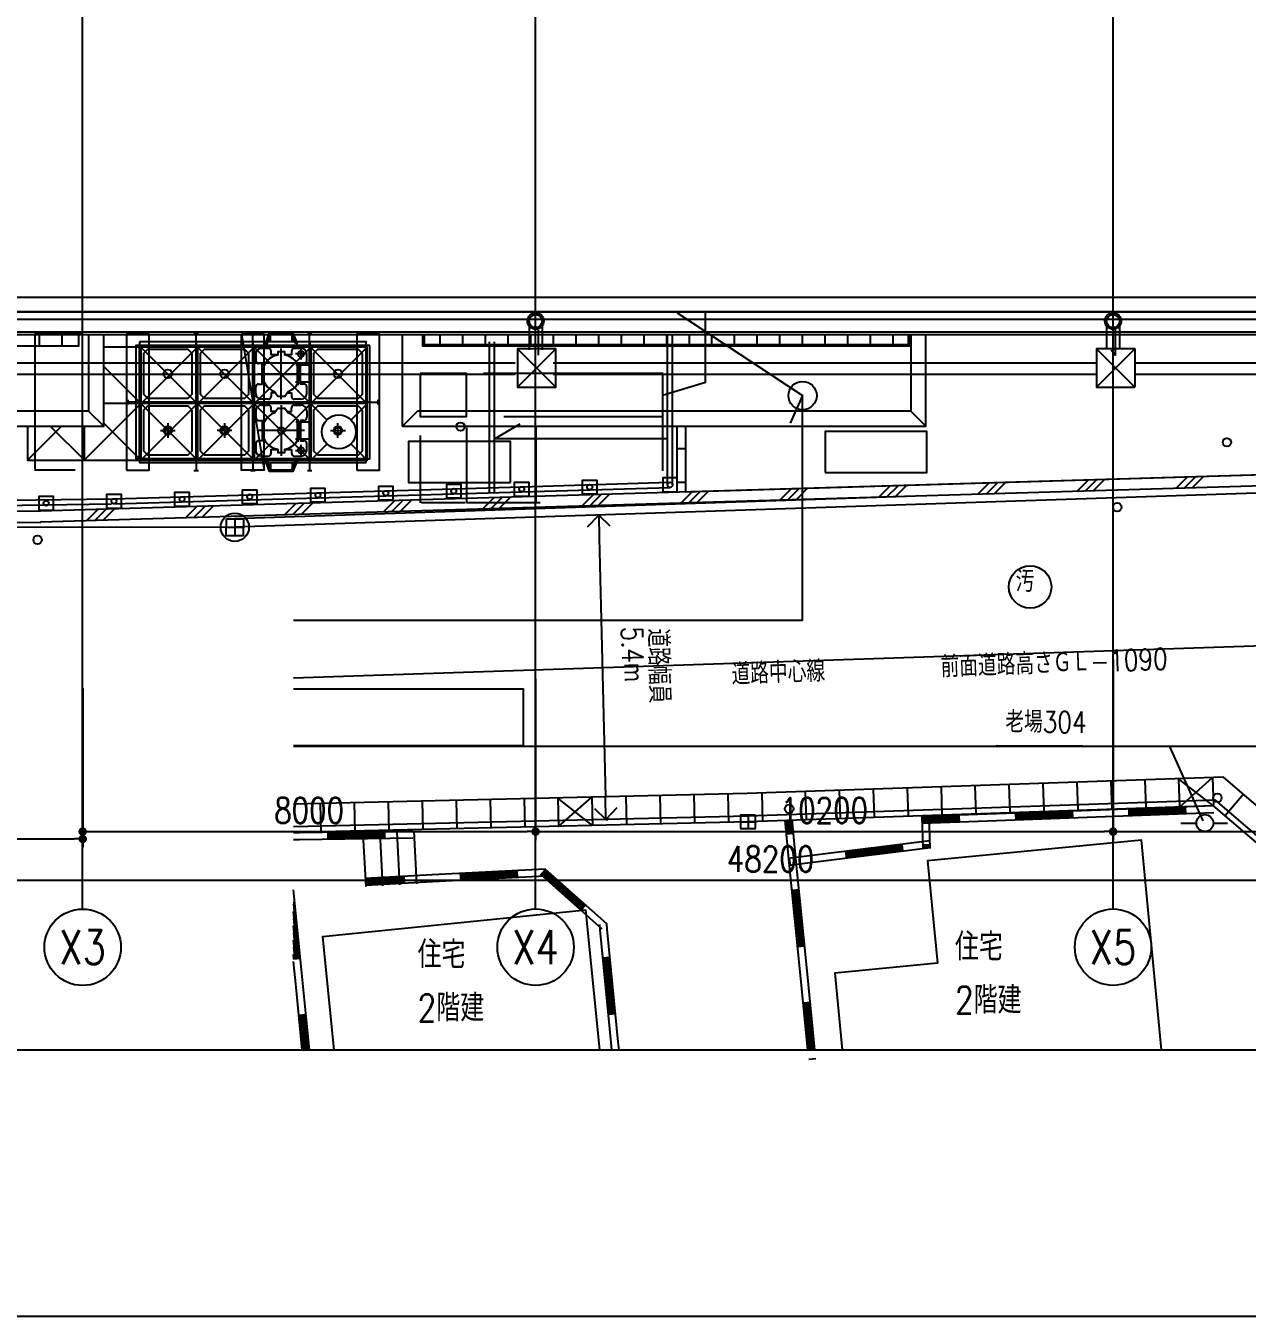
# Model space of a CAD drawing. Header units: millimetres. Extents: x 0 to 126150, y 0 to 89100.
# Drawn here: x 42669 to 64242, y 0 to 22795 of the extents above; entities that cross this region are included whole.
import ezdxf
from ezdxf.enums import TextEntityAlignment as Align

# ---------------------------------------------------------------- set-up
doc = ezdxf.new("R2010")
doc.units = ezdxf.units.MM
doc.header["$LTSCALE"] = 0.2
doc.linetypes.add('CENTER', pattern=[50.8, 31.75, -6.35, 6.35, -6.35])
doc.layers.get('Defpoints').update_dxf_attribs({"color": 5})
doc.layers.add('A_寸法', color=7, linetype='Continuous')
doc.layers.add('A_建築', color=8, linetype='Continuous')
doc.layers.add('A_通芯', color=8, linetype='CENTER', plot=False)
doc.styles.add('Dim', font='simplex.shx', dxfattribs={"width": 0.8, "bigfont": 'extfont2.shx'})
doc.styles.get("Standard").update_dxf_attribs({"font": 'simplex.shx', "width": 0.8, "bigfont": 'extfont2.shx'})
doc.dimstyles.new('1-150', dxfattribs={"dimscale": 150, "dimtxt": 3, "dimasz": 1, "dimexe": 1, "dimexo": 1, "dimgap": 1, "dimtad": 1, "dimdec": 1, "dimrnd": 0.5, "dimdsep": 46, "dimtxsty": 'Dim', "dimblk": 'DOT', "dimcen": 2.5, "dimclrd": 256, "dimclre": 256, "dimclrt": 256, "dimadec": 0, "dimazin": 0, "dimtfac": 1, "dimtdec": 1, "dimtix": 1, "dimtmove": 2, "dimatfit": 3, "dimldrblk": 'OPEN30', "dimfxl": 1, "dimlwd": -1, "dimlwe": -1, "dimarcsym": 1})

# ---------------------------------------------------------------- blocks, each defined once
blk = doc.blocks.new('_Dot')
at = {"color": 0, "linetype": 'ByBlock', "lineweight": -2}
blk.add_line((-0.5, 0), (-1, 0), dxfattribs=at)
at = {"color": 0, "linetype": 'ByBlock', "const_width": 0.5}
blk.add_lwpolyline([(-0.25, 0, 1), (0.25, 0, 1)], format="xyb", close=True, dxfattribs=at)
blk = doc.blocks.new('*D3')
at = {"layer": 'A_寸法', "transparency": 16777216}
for p, q in [((36574, 11084), (36574, 8280)), ((43674, 10953), (43674, 8280)), ((36724, 8430), (43524, 8430))]:
    blk.add_line(p, q, dxfattribs=at)
at = {"layer": 'Defpoints', "color": 0, "transparency": 16777216}
for p in [(36574, 11234), (43674, 11103), (43674, 8430)]:
    blk.add_point(p, dxfattribs=at)
at = {"layer": 'A_寸法', "transparency": 16777216, "xscale": 150, "yscale": 150, "zscale": 150, "rotation": 180}
blk.add_blockref('_Dot', (36574, 8430), dxfattribs=at)
at = {"layer": 'A_寸法', "transparency": 16777216, "xscale": 150, "yscale": 150, "zscale": 150}
blk.add_blockref('_Dot', (43674, 8430), dxfattribs=at)
at = {"layer": 'A_寸法', "transparency": 16777216, "insert": (40124, 8805), "char_height": 450, "attachment_point": 5, "style": 'Dim'}
blk.add_mtext('7100', dxfattribs=at)
blk = doc.blocks.new('_Open30')
at = {"color": 0, "linetype": 'ByBlock', "lineweight": -2}
for p, q in [((-1, 0.27), (0, 0)), ((0, 0), (-1, -0.27)), ((0, 0), (-1, 0))]:
    blk.add_line(p, q, dxfattribs=at)
blk = doc.blocks.new('*D4')
at = {"layer": 'A_寸法', "transparency": 16777216}
for p, q in [((51674, 11262), (51674, 8410)), ((43674, 11086), (43674, 8410)), ((43824, 8560), (51524, 8560))]:
    blk.add_line(p, q, dxfattribs=at)
at = {"layer": 'Defpoints', "color": 0, "transparency": 16777216}
for p in [(51674, 11412), (43674, 11236), (51674, 8560)]:
    blk.add_point(p, dxfattribs=at)
at = {"layer": 'A_寸法', "transparency": 16777216, "xscale": 150, "yscale": 150, "zscale": 150, "rotation": 180}
blk.add_blockref('_Dot', (43674, 8560), dxfattribs=at)
at = {"layer": 'A_寸法', "transparency": 16777216, "xscale": 150, "yscale": 150, "zscale": 150}
blk.add_blockref('_Dot', (51674, 8560), dxfattribs=at)
at = {"layer": 'A_寸法', "transparency": 16777216, "insert": (47674, 8935), "char_height": 450, "attachment_point": 5, "style": 'Dim'}
blk.add_mtext('8000', dxfattribs=at)
blk = doc.blocks.new('*D5')
at = {"layer": 'A_寸法', "transparency": 16777216}
for p, q in [((61874, 11602), (61874, 8410)), ((51674, 11262), (51674, 8410)), ((51824, 8560), (61724, 8560))]:
    blk.add_line(p, q, dxfattribs=at)
at = {"layer": 'Defpoints', "color": 0, "transparency": 16777216}
for p in [(61874, 11752), (51674, 11412), (61874, 8560)]:
    blk.add_point(p, dxfattribs=at)
at = {"layer": 'A_寸法', "transparency": 16777216, "xscale": 150, "yscale": 150, "zscale": 150, "rotation": 180}
blk.add_blockref('_Dot', (51674, 8560), dxfattribs=at)
at = {"layer": 'A_寸法', "transparency": 16777216, "xscale": 150, "yscale": 150, "zscale": 150}
blk.add_blockref('_Dot', (61874, 8560), dxfattribs=at)
at = {"layer": 'A_寸法', "transparency": 16777216, "insert": (56774, 8935), "char_height": 450, "attachment_point": 5, "style": 'Dim'}
blk.add_mtext('10200', dxfattribs=at)
blk = doc.blocks.new('*D6')
at = {"layer": 'A_寸法', "transparency": 16777216}
for p, q in [((69574, 11859), (69574, 8410)), ((61874, 11602), (61874, 8410)), ((62024, 8560), (69424, 8560))]:
    blk.add_line(p, q, dxfattribs=at)
at = {"layer": 'Defpoints', "color": 0, "transparency": 16777216}
for p in [(69574, 12009), (61874, 11752), (69574, 8560)]:
    blk.add_point(p, dxfattribs=at)
at = {"layer": 'A_寸法', "transparency": 16777216, "xscale": 150, "yscale": 150, "zscale": 150, "rotation": 180}
blk.add_blockref('_Dot', (61874, 8560), dxfattribs=at)
at = {"layer": 'A_寸法', "transparency": 16777216, "xscale": 150, "yscale": 150, "zscale": 150}
blk.add_blockref('_Dot', (69574, 8560), dxfattribs=at)
at = {"layer": 'A_寸法', "transparency": 16777216, "insert": (65724, 8935), "char_height": 450, "attachment_point": 5, "style": 'Dim'}
blk.add_mtext('7700', dxfattribs=at)
blk = doc.blocks.new('*D10')
at = {"layer": 'A_寸法', "transparency": 16777216}
for p, q in [((79924, 12203), (79924, 7551)), ((31724, 11517), (31724, 7551)), ((31874, 7701), (79774, 7701))]:
    blk.add_line(p, q, dxfattribs=at)
at = {"layer": 'Defpoints', "color": 0, "transparency": 16777216}
for p in [(79924, 12353), (31724, 11667), (79924, 7701)]:
    blk.add_point(p, dxfattribs=at)
at = {"layer": 'A_寸法', "transparency": 16777216, "xscale": 150, "yscale": 150, "zscale": 150, "rotation": 180}
blk.add_blockref('_Dot', (31724, 7701), dxfattribs=at)
at = {"layer": 'A_寸法', "transparency": 16777216, "xscale": 150, "yscale": 150, "zscale": 150}
blk.add_blockref('_Dot', (79924, 7701), dxfattribs=at)
at = {"layer": 'A_寸法', "transparency": 16777216, "insert": (55824, 8076), "char_height": 450, "attachment_point": 5, "style": 'Dim'}
blk.add_mtext('48200', dxfattribs=at)

msp = doc.modelspace()

# ---------------------------------------------------------------- linework, layer by layer
at = {"layer": 'A_寸法'}
for centre in [(43673.55, 6517.8), (51673.55, 6518.7), (61873.55, 6518.7)]:
    msp.add_circle(centre, 675, dxfattribs=at)
at = {"layer": 'A_建築', "lineweight": -3}
for points in [[(77785.61, 86440.02), (87681.39, 12611.86), (47398.24, 11269.88)], [(79993.55, 44814.81), (79993.55, 17334.81), (31843.54, 17334.81)], [(79743.54, 44564.81), (79743.54, 17384.81), (31903.54, 17384.81), (31903.54, 22356.25), (35858.54, 22356.25), (35858.54, 17334.81)], [(15066.26, 17744.81), (91205.73, 17744.81)], [(31903.54, 17614.81), (79743.54, 17614.81)], [(51558.54, 17579.81), (51558.54, 17073.49)], [(51788.53, 17579.81), (51788.53, 17073.49)], [(53914.62, 16272.97), (54676.12, 16501.37), (54676.12, 17753.37)], [(54173.53, 17724.81), (56388.98, 16261.86)], [(54323.54, 15721.81), (54323.54, 14562.06), (82253.87, 15399.53), (84143.23, 17555.71)], [(61758.53, 17579.81), (61758.53, 17103.49)], [(61988.54, 17579.81), (61988.54, 17103.49)], [(43598.54, 17334.81), (43598.54, 17134.81), (35583.54, 17134.81), (35583.54, 17334.81)], [(43644.83, 17349.77), (42820.52, 17349.77)], [(42830.52, 17324.77), (42830.52, 14968.77)], [(42913.54, 17159.81), (42913.54, 17334.81)], [(43313.54, 17159.81), (43313.54, 17334.81)], [(43778.54, 17334.81), (43778.54, 15989.82), (44046.54, 15721.81), (44046.54, 17334.81)], [(45718.39, 17354.73), (45638.4, 17354.73)], [(45678.4, 17209.72), (45678.4, 17354.73)], [(46880.43, 14943.74), (46880.43, 17349.74), (46480.43, 17349.74), (46880.43, 14943.74), (46480.43, 14943.74), (46480.43, 17349.74)], [(46720.4, 17354.73), (46640.39, 17354.73)], [(46680.4, 17209.72), (46680.4, 17354.73)], [(46988.9, 17209.72), (46988.9, 17332.74)], [(47373.9, 17209.72), (47373.9, 17332.74)], [(47722.4, 17354.73), (47642.4, 17354.73)], [(47682.4, 17209.72), (47682.4, 17354.73)], [(49320.54, 15721.81), (49320.54, 17334.81)], [(58278.55, 17334.81), (58278.55, 17134.81), (49683.54, 17134.81), (49683.54, 17334.81)], [(58253.54, 17334.81), (58253.54, 17159.81), (49708.54, 17159.81), (49708.54, 17334.81)], [(49983.54, 17334.81), (49983.54, 17159.81)], [(50383.54, 17334.81), (50383.54, 17159.81)], [(50783.54, 17334.81), (50783.54, 17159.81)], [(51183.54, 17334.81), (51183.54, 17159.81)], [(51583.54, 17334.81), (51583.54, 17159.81)], [(51717.53, 17425.81), (51717.53, 16977.86)], [(51983.54, 17334.81), (51983.54, 17159.81)], [(52383.54, 17334.81), (52383.54, 17159.81)], [(52783.54, 17334.81), (52783.54, 17159.81)], [(53183.54, 17334.81), (53183.54, 17159.81)], [(53583.54, 17334.81), (53583.54, 17159.81)], [(53983.54, 17334.81), (53983.54, 17159.81)], [(54003.54, 14687.05), (54003.54, 17334.81)], [(54093.53, 14687.05), (54093.53, 17334.81)], [(54383.54, 17334.81), (54383.54, 17159.81)], [(54783.54, 17334.81), (54783.54, 17159.81)], [(55183.55, 17334.81), (55183.55, 17159.81)], [(55583.54, 17334.81), (55583.54, 17159.81)], [(55983.54, 17334.81), (55983.54, 17159.81)], [(56383.54, 17334.81), (56383.54, 17159.81)], [(56783.54, 17334.81), (56783.54, 17159.81)], [(57183.54, 17334.81), (57183.54, 17159.81)], [(57583.54, 17334.81), (57583.54, 17159.81)], [(57983.54, 17334.81), (57983.54, 17159.81)], [(58298.55, 17334.81), (58298.55, 15989.82), (58566.55, 15721.81), (58566.55, 17334.81)], [(61840.54, 17072.86), (61917.54, 16977.86), (61917.54, 17425.81)], [(43301.87, 15721.81), (42701.16, 15121.11), (48701.16, 15121.11), (48701.16, 17121.11), (44046.54, 17121.11)], [(45701.16, 17121.11), (43701.16, 15121.11)], [(45702.19, 17121.11), (45702.19, 15121.11), (44046.54, 16776.75)], [(46701.16, 17121.11), (44701.16, 15121.11)], [(46702.19, 17121.11), (46702.19, 15121.11), (44702.19, 17121.11), (44702.19, 15121.11)], [(45701.16, 15121.11), (47701.16, 17121.11), (47701.16, 15121.11)], [(47700.13, 15121.11), (45701.16, 17120.08)], [(48701.16, 17121.11), (46701.16, 15121.11)], [(47987.48, 15833.75), (46701.16, 17120.08)], [(46951.4, 17097.73), (46831.39, 17097.73)], [(47181.39, 16198.13), (47181.39, 17097.32)], [(47531.4, 16897.73), (47531.4, 17097.73), (47411.4, 17097.73)], [(48701.16, 16119.04), (47700.13, 17120.08)], [(50856.97, 14562.19), (50856.97, 17209.95)], [(50946.97, 14562.19), (50946.97, 17209.95)], [(46731.39, 16997.73), (46731.39, 16877.73)], [(47118.89, 16984.72), (47001.39, 16984.72), (47001.39, 17047.73)], [(47243.9, 16979.39), (47243.9, 17034.72), (47118.89, 17034.72), (47118.89, 16979.39)], [(47361.4, 17047.73), (47361.4, 16984.72), (47243.9, 16984.72)], [(47631.4, 16877.73), (47631.4, 16997.73), (47431.4, 16997.73)], [(52030.93, 17087.49), (51355.93, 16412.49), (52030.93, 16412.49), (52030.93, 17087.49), (51355.93, 17087.49), (52030.93, 16412.49)], [(51355.93, 17087.49), (51355.93, 16412.49)], [(61580.29, 16412.49), (62255.3, 17087.49), (62255.3, 16412.49)], [(62255.3, 17087.49), (61580.29, 17087.49)], [(51310.47, 16835.99), (36988.39, 16835.99)], [(46768.74, 16647.72), (47594.05, 16647.72)], [(46781.4, 16467.73), (46844.39, 16467.73), (46844.39, 16827.73), (46781.4, 16827.73)], [(47681.39, 16797.72), (47436.58, 16797.72)], [(47465.39, 16497.73), (47465.39, 16797.72)], [(47481.39, 16449.78), (47481.39, 16845.04)], [(47497.4, 16497.73), (47497.4, 16797.72)], [(47581.39, 16467.73), (47518.4, 16467.73), (47518.4, 16827.73), (47581.39, 16827.73)], [(53924.62, 16652.97), (50753.33, 16652.97)], [(61580.29, 16835.99), (51985.47, 16835.99)], [(53914.62, 16652.97), (53914.62, 14934.27)], [(69283.29, 16835.99), (62255.3, 16835.99)], [(51310.47, 16635.99), (36988.39, 16635.99)], [(46731.39, 16297.72), (46731.39, 16417.73)], [(47681.39, 16497.73), (47432.82, 16497.73)], [(47631.4, 16297.72), (47631.4, 16417.73)], [(61580.29, 16635.99), (51985.47, 16635.99)], [(69283.29, 16635.99), (62255.3, 16635.99)], [(44470.4, 16186.73), (44470.4, 16106.72)], [(46951.4, 16197.72), (46831.39, 16197.72)], [(47076.05, 16310.73), (47001.39, 16310.73), (47001.39, 16247.72)], [(47060.4, 16332.66), (47118.89, 16250.66), (47243.9, 16250.66), (47302.4, 16332.66)], [(47286.75, 16310.73), (47361.4, 16310.73), (47361.4, 16247.72)], [(47398.24, 12293.86), (56388.98, 12293.86), (56388.98, 16261.86), (56171.97, 15773.86)], [(47531.4, 16197.72), (47411.4, 16197.72)], [(48890.4, 16106.72), (48890.4, 16186.73)], [(43778.54, 15989.82), (35288.54, 15989.82), (35020.54, 15721.81), (44046.54, 15721.81)], [(48701.16, 16121.11), (44046.54, 16121.11)], [(44615.4, 16146.73), (44470.4, 16146.73)], [(46731.39, 15995.73), (46731.39, 15875.72)], [(46831.39, 16095.73), (46951.4, 16095.73)], [(47076.05, 15982.73), (47001.39, 15982.73), (47001.39, 16045.73)], [(47060.4, 15960.79), (47118.89, 16042.79), (47243.9, 16042.79), (47302.4, 15960.79)], [(47181.39, 16095.32), (47181.39, 15196.13)], [(47286.75, 15982.73), (47361.4, 15982.73), (47361.4, 16045.73)], [(47411.4, 16095.73), (47531.4, 16095.73)], [(47631.4, 15995.73), (47631.4, 15875.72)], [(48701.16, 16120.08), (48413.8, 15832.72)], [(48745.39, 16146.73), (48890.4, 16146.73)], [(58298.55, 15989.82), (49588.54, 15989.82), (49320.54, 15721.81), (58566.55, 15721.81)], [(44046.54, 15777.78), (44703.22, 15121.11)], [(45177.39, 15775.72), (45177.39, 15515.72)], [(46179.4, 15775.72), (46179.4, 15515.72)], [(46781.4, 15825.72), (46844.39, 15825.72), (46844.39, 15465.72), (46781.4, 15465.72)], [(47681.39, 15795.73), (47436.58, 15795.73)], [(47465.39, 15495.73), (47465.39, 15795.73)], [(47481.39, 15447.78), (47481.39, 15843.04)], [(47497.4, 15495.73), (47497.4, 15795.73)], [(47581.39, 15825.72), (47518.4, 15825.72), (47518.4, 15465.72), (47581.39, 15465.72)], [(48183.4, 15515.72), (48183.4, 15775.72)], [(54003.54, 15501.44), (50946.97, 15501.44), (51400.6, 15763.33)], [(51114.32, 15892.97), (53924.62, 15892.97)], [(42702.19, 15721.81), (42702.19, 15121.11)], [(43102.51, 15721.81), (43703.22, 15121.11)], [(43702.19, 15721.81), (43702.19, 15121.11)], [(45047.4, 15645.73), (45307.4, 15645.73)], [(46309.4, 15645.73), (46049.4, 15645.73)], [(47594.05, 15645.73), (46768.74, 15645.73)], [(48053.4, 15645.73), (48313.39, 15645.73)], [(49633.32, 15558.27), (49633.32, 14366.77)], [(50453.32, 15548.47), (50453.32, 14366.77)], [(50453.35, 15692.92), (50453.35, 14794.19)], [(51680.02, 15696.77), (51680.02, 14366.77)], [(54173.53, 14812.06), (53923.53, 14812.06), (53923.53, 14562.06), (54173.53, 14562.06), (54173.53, 15721.81)], [(42923.95, 14228.43), (80968.23, 15356.69), (82253.87, 15399.53), (82323.84, 15251.77), (80972.67, 15206.76)], [(46731.39, 15415.72), (46731.39, 15295.73)], [(47001.39, 15245.73), (47001.39, 15308.73), (47118.89, 15308.73)], [(47118.89, 15314.06), (47118.89, 15258.73), (47243.9, 15258.73), (47243.9, 15314.06)], [(47243.9, 15308.73), (47361.4, 15308.73), (47361.4, 15245.73)], [(47411.4, 15195.73), (47531.4, 15195.73), (47531.4, 15395.73)], [(47431.4, 15295.73), (47631.4, 15295.73), (47631.4, 15415.72)], [(47681.39, 15495.73), (47432.82, 15495.73)], [(47989.55, 15408.46), (47702.19, 15121.11)], [(48700.13, 15121.11), (48411.75, 15409.49)], [(54323.54, 15324.81), (54173.53, 15324.81)], [(42702.18, 15122.14), (42703.22, 15121.11)], [(42702.19, 15122.14), (42703.22, 15121.11)], [(80974.15, 15156.78), (42929.87, 14028.51)], [(45678.4, 15083.73), (45678.4, 14938.73)], [(82623.24, 15144.85), (46361.17, 13936.82)], [(46680.4, 15083.73), (46680.4, 14938.73)], [(46831.39, 15195.73), (46951.4, 15195.73)], [(46988.9, 15083.73), (46988.9, 14960.71)], [(47373.9, 15083.73), (47373.9, 14960.71)], [(47682.4, 15083.73), (47682.4, 14938.73)], [(43542.62, 14943.77), (42820.52, 14943.77)], [(45638.4, 14938.73), (45718.39, 14938.73)], [(46640.39, 14938.73), (46720.4, 14938.73)], [(47642.4, 14938.73), (47722.4, 14938.73)], [(62981.32, 14623.17), (63187.52, 14829.37)], [(63127.02, 14627.47), (63333.22, 14833.67)], [(63272.83, 14631.77), (63479.03, 14838.07)], [(44226.5, 14350.77), (47828.54, 14457.59), (51428.54, 14563.13), (54048.54, 14642.05)], [(47825.9, 14547.55), (51425.9, 14653.1)], [(51425.83, 14653.09), (54045.82, 14732.01)], [(54323.54, 14724.81), (54173.53, 14724.81)], [(55985.62, 14415.67), (56191.82, 14621.87)], [(56131.32, 14420.07), (56337.52, 14626.27)], [(56277.12, 14424.37), (56483.32, 14630.57)], [(57734.53, 14467.57), (57940.72, 14673.77)], [(57880.22, 14471.87), (58086.52, 14678.07)], [(58026.02, 14476.17), (58232.22, 14682.47)], [(59483.42, 14519.47), (59689.62, 14725.67)], [(59629.22, 14523.77), (59835.42, 14729.97)], [(59774.93, 14528.07), (59981.12, 14734.27)], [(61232.43, 14571.27), (61438.62, 14777.47)], [(61378.12, 14575.67), (61584.32, 14781.87)], [(61523.83, 14579.97), (61730.02, 14786.17)], [(40627.16, 14389.24), (44180.19, 14440.76)], [(44223.83, 14440.73), (47825.87, 14547.55)], [(58219.13, 14481.94), (46356.17, 14086.74)], [(47241.03, 14156.37), (47447.22, 14362.57)], [(47386.72, 14160.67), (47592.92, 14366.87)], [(47532.53, 14164.97), (47738.73, 14371.17)], [(48989.92, 14208.27), (49196.12, 14414.47)], [(49135.63, 14212.57), (49341.82, 14418.77)], [(49281.43, 14216.87), (49487.63, 14423.07)], [(49658.32, 14376.77), (50428.32, 14376.77)], [(50453.32, 14376.77), (51755.33, 14376.77)], [(50738.82, 14260.07), (50945.02, 14466.27)], [(50884.62, 14264.47), (51090.82, 14470.67)], [(51030.33, 14268.77), (51236.52, 14474.97)], [(52487.72, 14311.97), (52693.92, 14518.17)], [(52633.53, 14316.27), (52839.72, 14522.47)], [(52779.22, 14320.57), (52985.42, 14526.77)], [(54236.72, 14363.87), (54442.92, 14570.07)], [(54382.43, 14368.17), (54588.62, 14574.37)], [(54528.12, 14372.47), (54734.42, 14578.67)], [(36850.33, 14201.9), (42931.53, 14228.59)], [(40628.46, 14299.24), (44181.5, 14350.77)], [(43743.12, 14052.67), (43949.33, 14258.87)], [(43888.92, 14056.97), (44095.12, 14263.17)], [(44034.63, 14061.27), (44240.82, 14267.47)], [(45492.02, 14104.47), (45698.22, 14310.67)], [(45637.82, 14108.87), (45844.02, 14315.07)], [(45783.53, 14113.17), (45989.73, 14319.37)], [(52592.78, 13946.17), (52787.97, 14150.86), (52823.97, 14151.86)], [(52992.67, 13955.67), (52787.97, 14150.86), (52797.47, 13750.97)], [(46211.18, 13936.78), (36236.62, 13933.67)], [(36851.22, 14001.9), (42932.4, 14028.59)], [(46211.18, 13937.24), (46511.17, 13936.4)], [(46211.6, 14087.23), (46511.59, 14086.4)], [(46361.59, 14086.81), (46360.75, 13786.82)], [(52797.97, 13751.06), (52905.97, 9173.26)], [(47398.24, 11082.86), (51456.98, 11082.86), (51456.98, 10074.86), (47398.24, 10074.86)], [(79843.97, 10064.92), (47398.24, 10064.92)], [(63466.97, 8751.05), (62876.73, 10064.81), (59810.57, 10073.37)], [(66409.58, 7126.53), (66389.94, 7326.78), (63826.04, 9520.85), (55411.28, 9232.77), (47398.24, 9042.47)], [(63648.75, 9014.49), (63031.99, 9493.67), (63049.09, 8993.97), (63631.64, 9514.19), (63648.75, 9014.49), (61650.04, 8942.18), (59651.35, 8869.88), (58493.96, 8827.99), (58514.75, 8259.48)], [(58834.44, 9349.96), (58851.55, 8850.27)], [(59434.1, 9370.52), (59451.21, 8870.79)], [(60033.74, 9391.04), (60050.84, 8891.32)], [(60633.39, 9411.57), (60650.5, 8911.87)], [(61233.03, 9432.09), (61250.14, 8932.39)], [(61832.69, 9452.62), (61849.8, 8952.92)], [(62432.33, 9473.14), (62449.43, 8973.45)], [(50869.41, 9124.93), (50881.26, 8625.07)], [(51469.22, 9139.16), (51481.11, 8639.3)], [(52711.28, 8968.56), (52915.97, 8773.36), (52906.48, 9173.25)], [(53268.73, 9181.91), (53280.61, 8682.05)], [(53868.57, 9196.16), (53880.42, 8696.3)], [(54468.39, 9210.38), (54480.27, 8710.52)], [(55068.23, 9224.63), (55080.08, 8724.77)], [(55668.04, 9238.89), (55679.93, 8739.02)], [(56435.86, 9267.86), (56452.96, 8768.16)], [(57035.49, 9288.39), (57052.59, 8788.69)], [(57635.15, 9308.91), (57652.26, 8809.21)], [(58234.78, 9329.44), (58251.91, 8829.74)], [(64176.95, 9220.57), (63851.87, 8840.68)], [(66011.51, 7087.49), (66007.57, 7127.55), (63684.21, 9115.77), (55422.89, 8832.94), (47398.24, 8642.37)], [(66144.34, 4707.81), (65911.98, 7077.74), (63648.75, 9014.49), (55425.78, 8732.98), (47398.24, 8542.34)], [(47870.25, 9053.68), (47882.13, 8553.82)], [(48470.09, 9067.93), (48481.94, 8568.07)], [(49069.91, 9082.18), (49081.78, 8582.32)], [(49669.75, 9096.44), (49681.6, 8596.57)], [(50269.56, 9110.68), (50281.44, 8610.82)], [(53111.17, 8978.05), (52915.97, 8773.36), (52951.97, 8774.26)], [(61150.83, 8911.62), (60151.48, 8875.46)], [(60151.94, 8862.96), (61151.27, 8899.12)], [(61150.36, 8924.1), (61154.89, 8799.18)], [(62149.72, 8960.26), (62154.25, 8835.34)], [(63149.51, 8983.94), (62150.18, 8947.78)], [(62150.62, 8935.28), (63149.98, 8971.44)], [(63150.42, 8958.94), (62151.09, 8922.78)], [(62151.53, 8910.3), (63150.88, 8946.46)], [(63151.32, 8933.96), (62151.99, 8897.8)], [(62152.43, 8885.32), (63151.79, 8921.46)], [(63152.22, 8908.98), (62152.87, 8872.82)], [(62153.33, 8860.32), (63152.69, 8896.48)], [(63149.07, 8996.42), (63153.6, 8871.5)], [(55300.78, 8733.33), (55550.78, 8732.63)], [(55426.13, 8857.98), (55425.43, 8607.98)], [(56481.11, 4707.81), (56350.4, 6026.84), (56153.18, 8017.1), (56079.37, 8762.01)], [(56116.33, 8515.9), (56091.82, 8763.25)], [(56104.24, 8764.49), (56128.76, 8517.12)], [(56141.18, 8518.36), (56116.68, 8765.7)], [(56129.13, 8766.95), (56153.64, 8519.6)], [(56166.07, 8520.81), (56141.56, 8768.18)], [(56154.01, 8769.4), (56178.52, 8522.05)], [(56190.95, 8523.3), (56166.44, 8770.64)], [(56178.89, 8771.88), (56203.4, 8524.54)], [(56215.83, 8525.75), (56191.32, 8773.12)], [(56606.72, 4707.81), (56474.79, 6039.17), (56277.57, 8029.43), (56203.75, 8774.34)], [(59152.14, 8839.3), (58494.4, 8815.51)], [(58494.87, 8803.01), (59152.59, 8826.8)], [(59153.05, 8814.32), (58495.3, 8790.51)], [(58495.77, 8778.03), (59153.49, 8801.82)], [(59153.95, 8789.35), (58496.21, 8765.53)], [(58496.68, 8753.06), (59154.39, 8776.85)], [(59154.86, 8764.34), (58497.12, 8740.56)], [(58497.58, 8728.05), (59155.3, 8751.87)], [(59155.74, 8739.37), (58498.02, 8715.58)], [(63653.25, 8889.58), (59655.88, 8744.94), (58498.48, 8703.08)], [(58618.87, 8832.57), (58639.66, 8264.06)], [(59151.68, 8851.8), (59156.2, 8726.87)], [(60151.04, 8887.96), (60155.56, 8763.02)], [(61151.73, 8886.64), (60152.38, 8850.48)], [(60152.84, 8837.98), (61152.17, 8874.14)], [(61152.64, 8861.64), (60153.28, 8825.48)], [(60153.75, 8813), (61153.08, 8849.17)], [(61153.54, 8836.66), (60154.19, 8800.5)], [(60154.65, 8788.03), (61153.98, 8824.16)], [(61154.45, 8811.69), (60155.09, 8775.53)], [(63153.14, 8884.01), (62153.78, 8847.84)], [(63073.18, 8712.2), (63345.78, 8711.44)], [(63645.78, 8710.6), (63897.25, 8709.9)], [(49502.65, 8567.12), (47502.82, 8541.71), (47398.24, 8540.37)], [(49504.24, 8442.14), (47504.39, 8416.7), (47398.24, 8415.36)], [(48002.76, 8548.06), (48004.36, 8423.08)], [(48002.76, 8548.06), (48004.36, 8423.08)], [(49002.84, 8548.27), (48002.93, 8535.56)], [(48003.09, 8523.06), (49003.01, 8535.77)], [(49003.17, 8523.27), (48003.26, 8510.56)], [(48003.4, 8498.06), (49003.33, 8510.77)], [(49003.48, 8498.27), (48003.56, 8485.56)], [(48003.73, 8473.06), (49003.64, 8485.77)], [(49003.81, 8473.26), (48003.89, 8460.56)], [(48004.03, 8448.06), (49003.97, 8460.77)], [(49004.11, 8448.29), (48004.2, 8435.56)], [(48621.88, 8517.76), (48672.91, 7588.16)], [(48921.43, 8534.2), (48972.45, 7604.6)], [(49002.7, 8560.77), (49004.28, 8435.79)], [(49220.97, 8550.63), (49272, 7621.04)], [(49520.52, 8567.07), (49571.55, 7637.48)], [(56228.26, 8526.99), (56103.87, 8514.66)], [(58635.76, 8398.62), (56651.38, 8149.13), (56132.52, 8083.88)], [(58651.34, 8274.6), (56666.96, 8025.09), (56148.12, 7959.86)], [(62728.11, 4707.81), (62373.78, 8407.31), (58596.3, 8045.52), (58769.82, 6233.81), (56958.1, 6060.29), (57087.64, 4707.81)], [(57147.46, 8211.5), (57163.06, 8087.48)], [(58141.23, 8323.85), (57149.02, 8199.09)], [(57150.59, 8186.69), (58142.77, 8311.44)], [(58144.33, 8299.04), (57152.15, 8174.28)], [(57153.7, 8161.88), (58145.9, 8286.64)], [(58147.46, 8274.23), (57155.26, 8149.5)], [(57156.82, 8137.1), (58149, 8261.83)], [(58150.57, 8249.45), (57158.39, 8124.69)], [(57159.93, 8112.29), (58152.14, 8237.04)], [(58153.7, 8224.64), (57161.5, 8099.88)], [(58139.66, 8336.25), (58155.24, 8212.23)], [(58512.21, 8328.34), (58637.13, 8332.89)], [(58524.72, 8328.78), (58527.23, 8259.95)], [(58539.73, 8260.38), (58537.21, 8329.24)], [(58549.69, 8329.71), (58552.23, 8260.85)], [(58564.7, 8261.32), (58562.19, 8330.15)], [(58574.67, 8330.61), (58577.2, 8261.75)], [(58589.67, 8262.22), (58587.17, 8331.08)], [(58599.67, 8331.52), (58602.18, 8262.69)], [(58614.68, 8263.12), (58612.15, 8331.98)], [(58624.65, 8332.45), (58627.16, 8263.59)], [(56156.84, 8074.34), (56134.09, 8071.48)], [(56135.65, 8059.07), (56158.38, 8061.93)], [(56159.95, 8049.53), (56137.19, 8046.67)], [(56138.76, 8034.29), (56161.52, 8037.15)], [(56163.08, 8024.75), (56140.32, 8021.88)], [(56141.89, 8009.48), (56164.65, 8012.34)], [(56166.19, 7999.94), (56143.43, 7997.07)], [(56144.99, 7984.67), (56167.75, 7987.53)], [(56155.28, 8086.74), (56170.89, 7962.72)], [(53147.88, 4707.81), (53134.41, 4845.11), (52939.22, 6835.57), (52929.86, 6931.02), (51842.27, 7899.26), (49844.94, 7795.61), (48664.87, 7734.38)], [(49346.28, 7757.23), (48665.53, 7721.91)], [(51848.74, 7774.42), (49851.44, 7670.8), (48671.34, 7609.57)], [(49345.61, 7769.71), (49352.1, 7644.89)], [(50344.29, 7821.52), (50350.77, 7696.7)], [(51343.58, 7860.85), (50344.93, 7809.04)], [(50345.57, 7796.57), (51344.25, 7848.38)], [(51344.88, 7835.9), (50346.24, 7784.09)], [(50346.88, 7771.59), (51345.52, 7823.42)], [(51346.16, 7810.92), (50347.52, 7759.11)], [(50348.16, 7746.63), (51346.83, 7798.45)], [(51347.47, 7785.97), (50348.82, 7734.16)], [(50349.46, 7721.65), (51348.11, 7773.49)], [(51348.78, 7760.99), (50350.1, 7709.18)], [(51342.94, 7873.36), (51349.42, 7748.51)], [(52846.75, 6837.65), (51759.15, 7805.89)], [(52481.61, 7179.47), (51767.46, 7815.22)], [(51775.78, 7824.57), (52489.93, 7188.8)], [(52498.23, 7198.13), (51784.08, 7833.9)], [(51792.4, 7843.23), (52506.56, 7207.48)], [(52514.86, 7216.81), (51800.71, 7852.58)], [(51809.01, 7861.9), (52523.16, 7226.16)], [(52531.48, 7235.48), (51817.34, 7871.26)], [(51825.64, 7880.58), (52539.79, 7244.81)], [(52548.12, 7254.16), (51833.96, 7889.91)], [(56169.31, 7975.13), (56146.56, 7972.27)], [(47678.11, 4707.81), (47567.58, 5823.34), (47398.24, 7532.22)], [(48666.17, 7709.43), (49346.92, 7744.75)], [(49347.56, 7732.25), (48666.81, 7696.93)], [(48667.48, 7684.45), (49348.23, 7719.77)], [(49348.87, 7707.3), (48668.12, 7671.97)], [(48668.76, 7659.5), (49349.51, 7694.82)], [(49350.15, 7682.32), (48669.39, 7647)], [(48670.06, 7634.52), (49350.82, 7669.84)], [(49351.46, 7657.37), (48670.7, 7622.04)], [(56326.88, 7531.86), (56202.5, 7519.53)], [(56338.4, 6528.1), (56239.81, 7523.23)], [(56252.24, 7524.47), (56350.86, 6529.34)], [(56363.29, 6530.58), (56264.69, 7525.71)], [(56277.11, 7526.92), (56375.74, 6531.8)], [(56388.17, 6533.04), (56289.58, 7528.17)], [(56302, 7529.41), (56400.59, 6534.28)], [(56413.05, 6535.49), (56314.43, 7530.62)], [(47419.67, 7316.01), (47398.24, 7313.88)], [(47505.84, 6319.66), (47407.21, 7314.79)], [(56313.52, 6525.65), (56214.93, 7520.78)], [(56227.35, 7522.01), (56325.97, 6526.88)], [(47398.24, 7278.7), (47493.38, 6318.43)], [(47480.95, 6317.18), (47398.24, 7152.04)], [(52806.65, 4707.81), (52559.51, 7170.33), (47911.36, 6703.83), (48111.69, 4707.81)], [(52556.42, 7263.49), (52473.31, 7170.12)], [(47398.24, 7025.22), (47468.53, 6315.97)], [(47456.07, 6314.73), (47398.24, 6898.44)], [(53022.27, 4707.81), (53010.01, 4832.91), (52814.84, 6823.37), (52805.48, 6918.82)], [(47398.24, 6771.66), (47443.64, 6313.49)], [(47431.19, 6312.27), (47398.24, 6644.86)], [(47398.24, 6518.11), (47418.76, 6311.03)], [(47406.33, 6309.79), (47398.24, 6391.49)], [(56425.48, 6536.73), (56301.09, 6524.4)], [(47518.27, 6320.88), (47398.24, 6309.01)], [(47552.51, 4707.81), (47443.19, 5811.01), (47398.24, 6264.67)], [(52988.03, 6337.96), (52863.63, 6325.75)], [(52973.65, 5331.74), (52876.05, 6326.97)], [(52888.5, 6328.18), (52986.1, 5332.96)], [(52998.53, 5334.2), (52900.94, 6329.42)], [(52913.39, 6330.64), (53010.98, 5335.41)], [(53023.41, 5336.63), (52925.82, 6331.85)], [(52938.27, 6333.07), (53035.87, 5337.84)], [(53048.29, 5339.06), (52950.7, 6334.29)], [(52963.15, 6335.52), (53060.74, 5340.27)], [(53073.18, 5341.52), (52975.58, 6336.74)], [(56524.1, 5541.6), (56399.69, 5529.28)], [(56493.66, 4707.81), (56412.14, 5530.52)], [(56424.57, 5531.76), (56506.23, 4707.81)], [(56518.79, 4707.81), (56437.02, 5532.97)], [(56449.45, 5534.21), (56531.35, 4707.81)], [(56543.91, 4707.81), (56461.9, 5535.45)], [(56474.33, 5536.69), (56556.46, 4707.81)], [(56569.03, 4707.81), (56486.77, 5537.91)], [(56499.22, 5539.15), (56581.58, 4707.81)], [(56594.15, 4707.81), (56511.64, 5540.39)], [(47616.88, 5325.77), (47492.5, 5313.45)], [(47565.06, 4707.81), (47504.93, 5314.66)], [(47517.35, 5315.9), (47577.62, 4707.81)], [(47590.19, 4707.81), (47529.82, 5317.14)], [(47542.24, 5318.36), (47602.75, 4707.81)], [(47615.31, 4707.81), (47554.69, 5319.6)], [(47567.12, 5320.84), (47627.86, 4707.81)], [(47640.43, 4707.81), (47579.55, 5322.06)], [(47592, 5323.3), (47652.98, 4707.81)], [(47665.55, 4707.81), (47604.43, 5324.54)], [(53085.61, 5342.73), (52961.22, 5330.53)], [(56622.7, 4546.47), (56498.31, 4534.15)]]:
    msp.add_lwpolyline(points, dxfattribs=at)
for points in [[(44445.43, 14943.74), (44845.43, 14943.74), (44845.43, 17349.74), (44445.43, 17349.74)], [(47438.32, 17174.73), (47369.42, 17343.73), (46993.38, 17343.73), (46924.47, 17174.73), (46900.4, 17184.54), (46975.9, 17369.73), (47386.9, 17369.73), (47462.39, 17184.54)], [(48515.43, 14943.74), (48915.43, 14943.74), (48915.43, 17349.74), (48515.43, 17349.74)], [(44615.4, 16147.72), (44675.4, 16147.72), (44675.4, 17147.72), (44615.4, 17147.72)], [(44677.14, 17147.85), (44677.14, 16147.85), (45677.14, 16147.85), (45677.14, 17147.85)], [(44677.4, 17209.72), (44677.4, 17149.73), (45677.4, 17149.73), (45677.4, 17209.72)], [(45679.39, 17209.72), (45679.39, 17149.73), (46679.4, 17149.73), (46679.4, 17209.72)], [(45679.39, 17147.72), (45679.39, 16147.72), (46679.4, 16147.72), (46679.4, 17147.72)], [(46681.39, 17209.72), (46681.39, 17149.73), (47681.39, 17149.73), (47681.39, 17209.72)], [(46681.39, 17147.72), (46681.39, 16147.72), (47681.39, 16147.72), (47681.39, 17147.72)], [(47683.4, 17209.72), (47683.4, 17149.73), (48683.4, 17149.73), (48683.4, 17209.72)], [(47683.4, 17147.72), (47683.4, 16147.72), (48683.4, 16147.72), (48683.4, 17147.72)], [(48745.39, 17147.72), (48685.4, 17147.72), (48685.4, 16147.72), (48745.39, 16147.72)], [(45607.14, 17007.85), (45537.14, 17077.86), (44817.14, 17077.86), (44747.14, 17007.85), (44747.14, 16287.86), (44817.14, 16217.86), (45537.14, 16217.86), (45607.14, 16287.86)], [(46609.4, 17007.73), (46539.4, 17077.73), (45819.39, 17077.73), (45749.4, 17007.73), (45749.4, 16287.72), (45819.39, 16217.73), (46539.4, 16217.73), (46609.4, 16287.72)], [(48613.4, 17007.73), (48543.4, 17077.73), (47823.4, 17077.73), (47753.4, 17007.73), (47753.4, 16287.72), (47823.4, 16217.73), (48543.4, 16217.73), (48613.4, 16287.72)], [(62255.3, 16412.49), (61580.29, 17087.49), (61580.29, 16412.49)], [(49633.35, 16652.92), (49633.35, 15892.92), (50453.35, 15892.92), (50453.35, 16652.92)], [(44615.4, 15145.73), (44675.4, 15145.73), (44675.4, 16145.72), (44615.4, 16145.72)], [(44677.4, 16145.72), (44677.4, 15145.73), (45677.4, 15145.73), (45677.4, 16145.72)], [(45607.4, 16005.73), (45537.4, 16075.73), (44817.4, 16075.73), (44747.4, 16005.73), (44747.4, 15285.72), (44817.4, 15215.73), (45537.4, 15215.73), (45607.4, 15285.72)], [(45679.39, 16145.72), (45679.39, 15145.73), (46679.4, 15145.73), (46679.4, 16145.72)], [(46609.4, 16005.73), (46539.4, 16075.73), (45819.39, 16075.73), (45749.4, 16005.73), (45749.4, 15285.72), (45819.39, 15215.73), (46539.4, 15215.73), (46609.4, 15285.72)], [(46681.39, 16145.72), (46681.39, 15145.73), (47681.39, 15145.73), (47681.39, 16145.72)], [(47683.4, 16145.72), (47683.4, 15145.73), (48683.4, 15145.73), (48683.4, 16145.72)], [(48613.4, 16005.73), (48543.4, 16075.73), (47823.4, 16075.73), (47753.4, 16005.73), (47753.4, 15285.72), (47823.4, 15215.73), (48543.4, 15215.73), (48613.4, 15285.72)], [(48745.39, 16145.72), (48685.4, 16145.72), (48685.4, 15145.73), (48745.39, 15145.73)], [(56786.61, 14906.49), (58586.61, 14906.49), (58586.61, 15626.49), (56786.61, 15626.49)], [(51229.47, 14730.43), (51229.47, 15450.43), (49429.47, 15450.43), (49429.47, 14730.43)], [(45677.4, 15083.73), (45677.4, 15143.73), (44677.4, 15143.73), (44677.4, 15083.73)], [(46679.4, 15083.73), (46679.4, 15143.73), (45679.39, 15143.73), (45679.39, 15083.73)], [(47681.39, 15083.73), (47681.39, 15143.73), (46681.39, 15143.73), (46681.39, 15083.73)], [(46924.47, 15118.73), (46993.38, 14949.73), (47369.42, 14949.73), (47438.32, 15118.73), (47462.39, 15108.91), (47386.9, 14923.73), (46975.9, 14923.73), (46900.4, 15108.91)], [(48683.4, 15083.73), (48683.4, 15143.73), (47683.4, 15143.73), (47683.4, 15083.73)], [(46499.18, 14349.15), (46499.18, 14599.15), (46749.17, 14599.15), (46749.17, 14349.15)], [(47703.54, 14377.59), (47703.54, 14627.59), (47953.54, 14627.59), (47953.54, 14377.59)], [(48903.54, 14413.18), (48903.54, 14663.18), (49153.54, 14663.18), (49153.54, 14413.18)], [(50103.54, 14448.77), (50103.54, 14698.77), (50353.54, 14698.77), (50353.54, 14448.77)], [(51303.54, 14483.13), (51303.54, 14733.13), (51553.54, 14733.13), (51553.54, 14483.13)], [(52503.54, 14519.94), (52503.54, 14769.94), (52753.54, 14769.94), (52753.54, 14519.94)], [(42903.53, 14235.24), (42903.53, 14485.24), (43153.53, 14485.24), (43153.53, 14235.24)], [(44101.5, 14270.77), (44101.5, 14520.77), (44351.5, 14520.77), (44351.5, 14270.77)], [(45303.54, 14306.41), (45303.54, 14556.41), (45553.53, 14556.41), (45553.53, 14306.41)], [(46211.59, 14087.23), (46511.59, 14086.4), (46510.75, 13786.4), (46210.75, 13787.24)], [(52680.76, 8667.8), (52069.06, 9153.41), (52080.95, 8653.55), (52668.88, 9167.66)], [(55551.13, 8857.63), (55550.43, 8607.63), (55300.43, 8608.33), (55301.13, 8858.33)]]:
    msp.add_lwpolyline(points, close=True, dxfattribs=at)
for points in [[(46831.39, 17097.73, 0.41421356), (46731.39, 16997.73)], [(47001.4, 17047.73, 0.41421348), (46951.4, 17097.73)], [(47411.4, 17097.73, 0.41421356), (47361.4, 17047.73)], [(47631.4, 16997.73, 0.41421341), (47531.4, 17097.73)], [(46731.4, 16877.73, 0.41421356), (46781.4, 16827.73)], [(47118.89, 16979.39, 0.75573737), (47060.39, 16332.66)], [(47302.39, 16332.66, 0.75573748), (47243.89, 16979.39)], [(47581.39, 16827.73, 0.41421356), (47631.39, 16877.73)], [(46781.4, 16467.73, 0.41421356), (46731.4, 16417.73)], [(47631.39, 16417.73, 0.41421348), (47581.39, 16467.73)], [(46731.39, 16297.72, 0.41421356), (46831.39, 16197.72)], [(46951.4, 16197.72, 0.41421356), (47001.4, 16247.72)], [(47361.4, 16247.72, 0.41421356), (47411.4, 16197.72)], [(47531.4, 16197.72, 0.41421356), (47631.4, 16297.72)], [(46831.39, 16095.73, 0.41421356), (46731.39, 15995.73)], [(47060.39, 15960.79, 0.75573748), (47118.89, 15314.06)], [(47001.4, 16045.73, 0.41421348), (46951.4, 16095.73)], [(47243.89, 15314.06, 0.75573737), (47302.39, 15960.79)], [(47411.4, 16095.73, 0.41421356), (47361.4, 16045.73)], [(47631.4, 15995.73, 0.41421341), (47531.4, 16095.73)], [(46731.4, 15875.72, 0.41421356), (46781.4, 15825.72)], [(47581.39, 15825.72, 0.41421356), (47631.39, 15875.72)], [(46731.39, 15295.73, 0.41421356), (46831.39, 15195.73)], [(46781.4, 15465.72, 0.41421356), (46731.4, 15415.72)], [(47531.4, 15195.73, 0.41421356), (47631.4, 15295.73)], [(47631.39, 15415.72, 0.41421348), (47581.39, 15465.72)], [(46951.4, 15195.73, 0.41421356), (47001.4, 15245.73)], [(47361.4, 15245.73, 0.41421356), (47411.4, 15195.73)]]:
    msp.add_lwpolyline(points, format="xyb", dxfattribs=at)
for centre, radius in [((51673.54, 17579.81), 145), ((51673.54, 17579.81), 115), ((61873.53, 17579.81), 145), ((61873.53, 17579.81), 115), ((47531.4, 16997.73), 54), ((45177.14, 16647.85), 75), ((46179.4, 16647.72), 75), ((47481.39, 16797.72), 16), ((48183.4, 16647.72), 75), ((47481.39, 16497.73), 16), ((56388.98, 16261.86), 250), ((47481.39, 15795.73), 16), ((48200.13, 15622.14), 300), ((50347.55, 15714.16), 75), ((45177.39, 15645.73), 75), ((45177.39, 15645.73), 59.5), ((46179.4, 15645.73), 75), ((46179.4, 15645.73), 59.5), ((47181.39, 15645.73), 59.5), ((47481.39, 15495.73), 16), ((48183.4, 15645.73), 75), ((48183.4, 15645.73), 59.5), ((63884.9, 15437.31), 75), ((47531.4, 15295.73), 54), ((50228.54, 14573.77), 45), ((51428.54, 14608.13), 45), ((52628.54, 14644.94), 45), ((54048.54, 14687.05), 45), ((43028.54, 14360.24), 45), ((44226.5, 14395.77), 45), ((45428.53, 14431.41), 45), ((46624.17, 14474.15), 45), ((47828.54, 14502.59), 45), ((49028.54, 14538.18), 45), ((61947.69, 14291.02), 75), ((46361.17, 13936.82), 250), ((42877.54, 13714.1), 75), ((60408.11, 12882.31), 375), ((63715.27, 9157.66), 75), ((56152.49, 8961.48), 75), ((63495.77, 8711.02), 150)]:
    msp.add_circle(centre, radius, dxfattribs=at)
at = {"layer": 'A_通芯'}
for p, q in [((43673.55, 7195.51), (43673.55, 50618.35)), ((51673.55, 7195.51), (51673.55, 50618.35)), ((61873.55, 7195.51), (61873.55, 50618.35)), ((26529.71, 17999.83), (103575.31, 17999.83)), ((103575.31, 17744.81), (25681.81, 17744.81))]:
    msp.add_line(p, q, dxfattribs=at)
at = {"layer": 'Defpoints'}
for points in [[(0, 0), (126150, 0), (126150, 89100), (0, 89100)], [(1972.5, 4707.81), (124177.5, 4707.81), (124177.5, 87225), (1972.5, 87225)]]:
    msp.add_lwpolyline(points, close=True, dxfattribs=at)

# ---------------------------------------------------------------- texts
at = {"layer": 'A_寸法', "width": 0.8}
for s, p in [('X3', (43673.55, 6517.8)), ('X4', (51673.55, 6518.7)), ('X5', (61873.55, 6518.7))]:
    msp.add_text(s, height=600, dxfattribs=at).set_placement(p, align=Align.MIDDLE)
at = {"layer": 'A_建築', "lineweight": -3, "width": 0.8}
for s, height, rotation, p in [('汚', 375.94, 359.840175, (60151.7, 12683.25)), ('5.4ｍ', 375.94, 271.360404, (53075.22, 12176.92)), ('道路幅員', 375.94, 271.360543, (53536.13, 12144.1)), ('前面道路高さＧＬ-1090', 375.9398, 2.067984, (58836.9, 11169.39)), ('道路中心線', 375.94, 2.067944, (55144.65, 11040.47)), ('老場304', 375.94, 359.840063, (59968.99, 10197.93)), ('住宅', 481.203, 359.840013, (49587.97, 6003.79)), ('住宅', 481.203, 359.840014, (59078.97, 6142.69)), ('2階建', 481.203, 359.840076, (49587.97, 5062.79)), ('2階建', 481.203, 359.840076, (59078.97, 5201.69))]:
    msp.add_text(s, height=height, rotation=rotation, dxfattribs=at).set_placement(p, align=Align.BOTTOM_LEFT)

# ---------------------------------------------------------------- dimensions: what is measured, and where the dimension line sits
at = {"layer": 'A_寸法'}
for base, p1, p2, picture, middle in [((79923.55, 7700.59), (31723.55, 11667.22), (79923.55, 12353.41), '*D10', (55823.55, 8075.59)), ((69573.55, 8560.01), (61873.55, 11752.1), (69573.55, 12008.61), '*D6', (65723.55, 8935.01)), ((61873.55, 8560.01), (51673.55, 11412.29), (61873.55, 11752.1), '*D5', (56773.55, 8935.01)), ((51673.55, 8560.01), (43673.55, 11235.98), (51673.55, 11412.29), '*D4', (47673.55, 8935.01)), ((43673.55, 8429.59), (36573.55, 11233.77), (43673.55, 11103.36), '*D3', (40123.55, 8804.59))]:
    dim = msp.add_linear_dim(base=base, p1=p1, p2=p2, dimstyle='1-150', dxfattribs=at)
    dim.commit()
    dim.dimension.update_dxf_attribs({"geometry": picture, "text_midpoint": middle})

doc.saveas('drawing.dxf')
